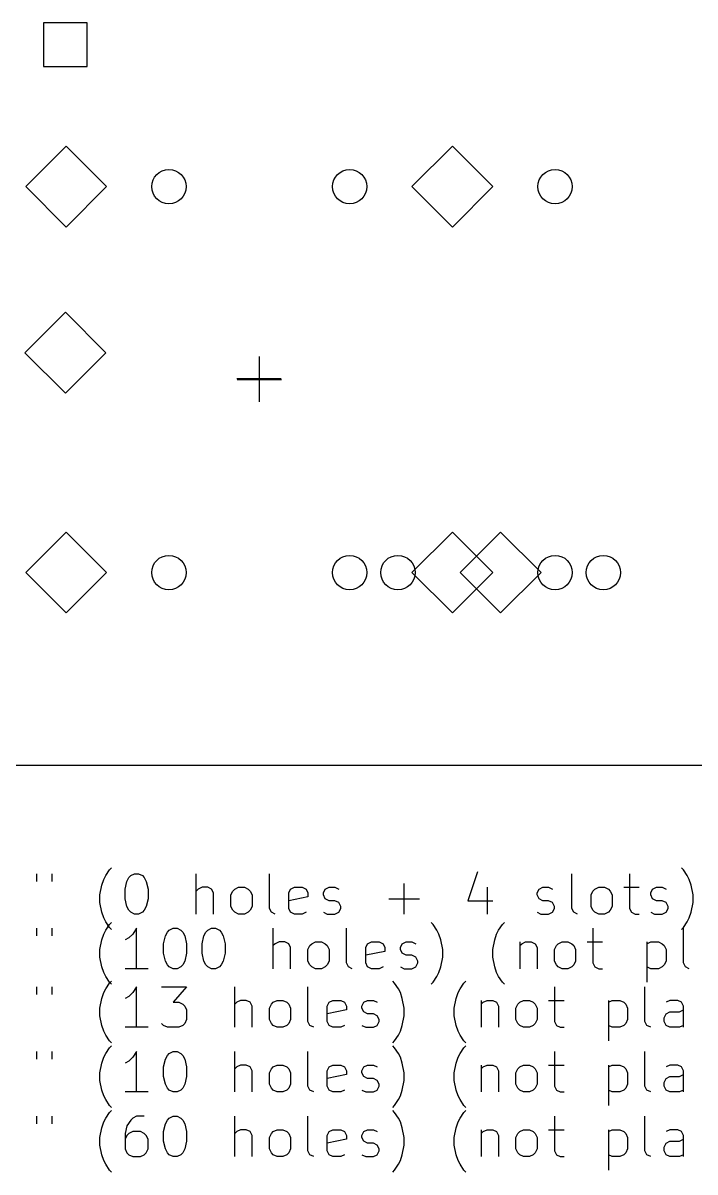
# Model space of a CAD drawing. Extents: x 22 to 272, y -144 to -24.
# Drawn here: x 55.2 to 88.4, y -144.3 to -87.4 of the extents above; entities that cross this region are included whole.
import ezdxf

# ---------------------------------------------------------------- set-up
doc = ezdxf.new("R2010")
doc.units = 0
doc.layers.add('BLACK', color=7, linetype='CONTINUOUS')

msp = doc.modelspace()

# ---------------------------------------------------------------- linework, layer by layer
at = {"layer": 'BLACK', "linetype": 'CONTINUOUS'}
for p, q in [((58.3408, -87.4017), (56.1842, -87.4017)), ((56.1842, -87.4017), (56.1842, -89.5583)), ((58.3408, -89.5583), (58.3408, -87.4017)), ((56.1842, -89.5583), (58.3408, -89.5583)), ((57.3, -93.5), (55.3, -95.5)), ((59.3, -95.5), (57.3, -93.5)), ((76.4, -93.5), (74.4, -95.5)), ((78.4, -95.5), (76.4, -93.5)), ((55.3, -95.5), (57.3, -97.5)), ((57.3, -97.5), (59.3, -95.5)), ((74.4, -95.5), (76.4, -97.5)), ((76.4, -97.5), (78.4, -95.5)), ((57.2625, -101.72), (55.2625, -103.72)), ((59.2625, -103.72), (57.2625, -101.72)), ((55.2625, -103.72), (57.2625, -105.72)), ((57.2625, -105.72), (59.2625, -103.72)), ((66.8375, -103.9), (66.8375, -106.1)), ((66.8375, -103.9), (66.8375, -106.1)), ((66.85, -103.95), (66.85, -106.15)), ((65.7375, -105), (67.9375, -105)), ((65.7375, -105), (67.9375, -105)), ((65.75, -105.05), (67.95, -105.05)), ((57.3, -112.6), (55.3, -114.6)), ((59.3, -114.6), (57.3, -112.6)), ((76.4, -112.6), (74.4, -114.6)), ((78.4, -114.6), (76.4, -112.6)), ((78.7875, -112.6), (76.7875, -114.6)), ((80.7875, -114.6), (78.7875, -112.6)), ((55.3, -114.6), (57.3, -116.6)), ((57.3, -116.6), (59.3, -114.6)), ((74.4, -114.6), (76.4, -116.6)), ((76.4, -116.6), (78.4, -114.6)), ((76.7875, -114.6), (78.7875, -116.6)), ((78.7875, -116.6), (80.7875, -114.6)), ((272.175, -124.15), (23.875, -124.15)), ((55.8298, -129.505), (55.8298, -129.886)), ((56.5917, -129.505), (56.5917, -129.886)), ((59.1631, -129.79), (59.2583, -129.6)), ((59.2583, -129.6), (59.4488, -129.314)), ((59.4488, -129.314), (59.544, -129.219)), ((60.4012, -129.695), (60.4964, -129.6)), ((60.4964, -129.6), (60.6869, -129.505)), ((60.6869, -129.505), (60.8774, -129.505)), ((60.8774, -129.505), (61.0679, -129.6)), ((61.0679, -129.6), (61.1631, -129.695)), ((63.7345, -131.505), (63.7345, -129.505)), ((67.3536, -131.219), (67.3536, -129.505)), ((77.6393, -129.41), (77.1631, -130.838)), ((82.306, -131.219), (82.306, -129.505)), ((85.1631, -129.505), (85.1631, -131.219)), ((87.8298, -129.314), (87.7345, -129.219)), ((88.0202, -129.6), (87.8298, -129.314)), ((88.1155, -129.79), (88.0202, -129.6)), ((58.9726, -130.552), (59.0679, -130.076)), ((59.0679, -130.076), (59.1631, -129.79)), ((60.2107, -130.267), (60.306, -129.886)), ((60.306, -129.886), (60.4012, -129.695)), ((61.1631, -129.695), (61.2583, -129.886)), ((61.2583, -129.886), (61.3536, -130.267)), ((64.0202, -130.171), (63.8298, -130.267)), ((64.306, -130.171), (64.0202, -130.171)), ((64.4964, -130.267), (64.306, -130.171)), ((65.6393, -130.267), (65.8298, -130.171)), ((65.8298, -130.171), (66.1155, -130.171)), ((66.1155, -130.171), (66.306, -130.267)), ((68.4012, -130.267), (68.5917, -130.171)), ((68.5917, -130.171), (68.9726, -130.171)), ((68.9726, -130.171), (69.1631, -130.267)), ((70.1155, -130.267), (70.306, -130.171)), ((70.306, -130.171), (70.5917, -130.171)), ((70.5917, -130.171), (70.7821, -130.267)), ((74.0202, -131.505), (74.0202, -129.981)), ((78.1155, -130.171), (78.1155, -131.505)), ((80.6869, -130.267), (80.8774, -130.171)), ((80.8774, -130.171), (81.1631, -130.171)), ((81.1631, -130.171), (81.3536, -130.267)), ((83.4488, -130.267), (83.6393, -130.171)), ((83.6393, -130.171), (83.925, -130.171)), ((83.925, -130.171), (84.1155, -130.267)), ((84.8774, -130.171), (85.6393, -130.171)), ((86.306, -130.267), (86.4964, -130.171)), ((86.4964, -130.171), (86.7821, -130.171)), ((86.7821, -130.171), (86.9726, -130.267)), ((88.2107, -130.076), (88.1155, -129.79)), ((88.306, -130.552), (88.2107, -130.076)), ((58.9726, -130.933), (58.9726, -130.552)), ((60.2107, -130.743), (60.2107, -130.267)), ((60.306, -131.124), (60.2107, -130.743)), ((61.3536, -130.743), (61.2583, -131.124)), ((61.3536, -130.267), (61.3536, -130.743)), ((63.8298, -130.267), (63.7345, -130.362)), ((64.5917, -130.457), (64.4964, -130.267)), ((64.5917, -131.505), (64.5917, -130.457)), ((65.4488, -130.552), (65.544, -130.362)), ((65.4488, -131.124), (65.4488, -130.552)), ((65.544, -130.362), (65.6393, -130.267)), ((66.306, -130.267), (66.4012, -130.362)), ((66.4012, -130.362), (66.4964, -130.552)), ((66.4964, -130.552), (66.4964, -131.124)), ((68.306, -130.457), (68.4012, -130.267)), ((68.306, -131.219), (68.306, -130.457)), ((69.2583, -130.648), (68.306, -130.838)), ((69.1631, -130.267), (69.2583, -130.457)), ((69.2583, -130.457), (69.2583, -130.648)), ((70.0202, -130.457), (70.1155, -130.267)), ((70.0202, -130.552), (70.0202, -130.457)), ((70.1155, -130.743), (70.0202, -130.552)), ((70.306, -130.838), (70.1155, -130.743)), ((73.2583, -130.743), (74.7821, -130.743)), ((80.5917, -130.457), (80.6869, -130.267)), ((80.5917, -130.552), (80.5917, -130.457)), ((80.6869, -130.743), (80.5917, -130.552)), ((80.8774, -130.838), (80.6869, -130.743)), ((83.2583, -130.552), (83.3536, -130.362)), ((83.2583, -131.124), (83.2583, -130.552)), ((83.3536, -130.362), (83.4488, -130.267)), ((84.1155, -130.267), (84.2107, -130.362)), ((84.2107, -130.362), (84.306, -130.552)), ((84.306, -130.552), (84.306, -131.124)), ((86.2107, -130.457), (86.306, -130.267)), ((86.2107, -130.552), (86.2107, -130.457)), ((86.306, -130.743), (86.2107, -130.552)), ((86.4964, -130.838), (86.306, -130.743)), ((88.306, -130.933), (88.306, -130.552)), ((59.0679, -131.41), (58.9726, -130.933)), ((60.4012, -131.314), (60.306, -131.124)), ((60.4964, -131.41), (60.4012, -131.314)), ((61.1631, -131.314), (61.0679, -131.41)), ((61.2583, -131.124), (61.1631, -131.314)), ((65.544, -131.314), (65.4488, -131.124)), ((65.6393, -131.41), (65.544, -131.314)), ((66.4012, -131.314), (66.306, -131.41)), ((66.4964, -131.124), (66.4012, -131.314)), ((67.4488, -131.41), (67.3536, -131.219)), ((68.4012, -131.41), (68.306, -131.219)), ((70.5917, -130.838), (70.306, -130.838)), ((70.7821, -130.933), (70.5917, -130.838)), ((70.8774, -131.124), (70.7821, -130.933)), ((70.7821, -131.41), (70.8774, -131.219)), ((70.8774, -131.219), (70.8774, -131.124)), ((77.1631, -130.838), (78.4012, -130.838)), ((81.1631, -130.838), (80.8774, -130.838)), ((81.3536, -130.933), (81.1631, -130.838)), ((81.4488, -131.124), (81.3536, -130.933)), ((81.3536, -131.41), (81.4488, -131.219)), ((81.4488, -131.219), (81.4488, -131.124)), ((82.4012, -131.41), (82.306, -131.219)), ((83.3536, -131.314), (83.2583, -131.124)), ((83.4488, -131.41), (83.3536, -131.314)), ((84.2107, -131.314), (84.1155, -131.41)), ((84.306, -131.124), (84.2107, -131.314)), ((85.1631, -131.219), (85.2583, -131.41)), ((86.7821, -130.838), (86.4964, -130.838)), ((86.9726, -130.933), (86.7821, -130.838)), ((87.0679, -131.124), (86.9726, -130.933)), ((86.9726, -131.41), (87.0679, -131.219)), ((87.0679, -131.219), (87.0679, -131.124)), ((88.2107, -131.41), (88.306, -130.933)), ((59.1631, -131.695), (59.0679, -131.41)), ((59.2583, -131.886), (59.1631, -131.695)), ((59.4488, -132.171), (59.2583, -131.886)), ((59.4488, -132.014), (59.544, -131.919)), ((60.6869, -131.505), (60.4964, -131.41)), ((60.8774, -131.505), (60.6869, -131.505)), ((61.0679, -131.41), (60.8774, -131.505)), ((65.8298, -131.505), (65.6393, -131.41)), ((66.1155, -131.505), (65.8298, -131.505)), ((66.306, -131.41), (66.1155, -131.505)), ((67.6393, -131.505), (67.4488, -131.41)), ((68.5917, -131.505), (68.4012, -131.41)), ((68.9726, -131.505), (68.5917, -131.505)), ((69.1631, -131.41), (68.9726, -131.505)), ((70.0202, -131.41), (70.2107, -131.505)), ((70.2107, -131.505), (70.5917, -131.505)), ((70.5917, -131.505), (70.7821, -131.41)), ((75.4488, -132.014), (75.3536, -131.919)), ((78.8774, -132.014), (78.9726, -131.919)), ((80.5917, -131.41), (80.7821, -131.505)), ((80.7821, -131.505), (81.1631, -131.505)), ((81.1631, -131.505), (81.3536, -131.41)), ((82.5917, -131.505), (82.4012, -131.41)), ((83.6393, -131.505), (83.4488, -131.41)), ((83.925, -131.505), (83.6393, -131.505)), ((84.1155, -131.41), (83.925, -131.505)), ((85.2583, -131.41), (85.4488, -131.505)), ((85.4488, -131.505), (85.6393, -131.505)), ((86.2107, -131.41), (86.4012, -131.505)), ((86.4012, -131.505), (86.7821, -131.505)), ((86.7821, -131.505), (86.9726, -131.41)), ((87.8298, -132.171), (88.0202, -131.886)), ((88.0202, -131.886), (88.1155, -131.695)), ((88.1155, -131.695), (88.2107, -131.41)), ((55.8298, -132.205), (55.8298, -132.586)), ((56.5917, -132.205), (56.5917, -132.586)), ((59.0679, -132.776), (59.1631, -132.49)), ((59.1631, -132.49), (59.2583, -132.3)), ((59.2583, -132.3), (59.4488, -132.014)), ((59.544, -132.267), (59.4488, -132.171)), ((60.5917, -132.49), (60.4012, -132.681)), ((60.7821, -132.205), (60.5917, -132.49)), ((60.7821, -134.205), (60.7821, -132.205)), ((62.2107, -132.586), (62.306, -132.395)), ((62.306, -132.395), (62.4012, -132.3)), ((62.4012, -132.3), (62.5917, -132.205)), ((62.5917, -132.205), (62.7821, -132.205)), ((62.7821, -132.205), (62.9726, -132.3)), ((62.9726, -132.3), (63.0679, -132.395)), ((63.0679, -132.395), (63.1631, -132.586)), ((64.1155, -132.586), (64.2107, -132.395)), ((64.2107, -132.395), (64.306, -132.3)), ((64.306, -132.3), (64.4964, -132.205)), ((64.4964, -132.205), (64.6869, -132.205)), ((64.6869, -132.205), (64.8774, -132.3)), ((64.8774, -132.3), (64.9726, -132.395)), ((64.9726, -132.395), (65.0679, -132.586)), ((67.544, -134.205), (67.544, -132.205)), ((71.1631, -133.919), (71.1631, -132.205)), ((75.6393, -132.3), (75.4488, -132.014)), ((75.7345, -132.49), (75.6393, -132.3)), ((75.8298, -132.776), (75.7345, -132.49)), ((78.4964, -132.776), (78.5917, -132.49)), ((78.5917, -132.49), (78.6869, -132.3)), ((78.6869, -132.3), (78.8774, -132.014)), ((83.3536, -132.205), (83.3536, -133.919)), ((87.7345, -132.267), (87.8298, -132.171)), ((87.8298, -133.919), (87.8298, -132.205)), ((58.9726, -133.252), (59.0679, -132.776)), ((60.4012, -132.681), (60.2107, -132.776)), ((62.1155, -132.967), (62.2107, -132.586)), ((62.1155, -133.443), (62.1155, -132.967)), ((63.1631, -132.586), (63.2583, -132.967)), ((63.2583, -132.967), (63.2583, -133.443)), ((64.0202, -132.967), (64.1155, -132.586)), ((64.0202, -133.443), (64.0202, -132.967)), ((65.0679, -132.586), (65.1631, -132.967)), ((65.1631, -132.967), (65.1631, -133.443)), ((67.6393, -132.967), (67.544, -133.062)), ((67.8298, -132.871), (67.6393, -132.967)), ((68.1155, -132.871), (67.8298, -132.871)), ((68.306, -132.967), (68.1155, -132.871)), ((68.4012, -133.157), (68.306, -132.967)), ((69.2583, -133.252), (69.3536, -133.062)), ((69.3536, -133.062), (69.4488, -132.967)), ((69.4488, -132.967), (69.6393, -132.871)), ((69.6393, -132.871), (69.925, -132.871)), ((69.925, -132.871), (70.1155, -132.967)), ((70.1155, -132.967), (70.2107, -133.062)), ((70.2107, -133.062), (70.306, -133.252)), ((72.1155, -133.157), (72.2107, -132.967)), ((72.2107, -132.967), (72.4012, -132.871)), ((72.4012, -132.871), (72.7821, -132.871)), ((72.7821, -132.871), (72.9726, -132.967)), ((72.9726, -132.967), (73.0679, -133.157)), ((73.8298, -133.157), (73.925, -132.967)), ((73.925, -132.967), (74.1155, -132.871)), ((74.1155, -132.871), (74.4012, -132.871)), ((74.4012, -132.871), (74.5917, -132.967)), ((75.925, -133.252), (75.8298, -132.776)), ((78.4012, -133.252), (78.4964, -132.776)), ((79.7345, -132.871), (79.7345, -134.205)), ((79.7345, -133.062), (79.8298, -132.967)), ((79.8298, -132.967), (80.0202, -132.871)), ((80.0202, -132.871), (80.306, -132.871)), ((80.306, -132.871), (80.4964, -132.967)), ((80.4964, -132.967), (80.5917, -133.157)), ((81.4488, -133.252), (81.544, -133.062)), ((81.544, -133.062), (81.6393, -132.967)), ((81.6393, -132.967), (81.8298, -132.871)), ((81.8298, -132.871), (82.1155, -132.871)), ((82.1155, -132.871), (82.306, -132.967)), ((82.306, -132.967), (82.4012, -133.062)), ((82.4012, -133.062), (82.4964, -133.252)), ((83.0679, -132.871), (83.8298, -132.871)), ((86.0202, -132.871), (86.0202, -134.871)), ((86.0202, -132.967), (86.2107, -132.871)), ((86.2107, -132.871), (86.5917, -132.871)), ((86.5917, -132.871), (86.7821, -132.967)), ((86.7821, -132.967), (86.8774, -133.062)), ((86.8774, -133.062), (86.9726, -133.252)), ((58.9726, -133.633), (58.9726, -133.252)), ((59.0679, -134.11), (58.9726, -133.633)), ((62.2107, -133.824), (62.1155, -133.443)), ((63.2583, -133.443), (63.1631, -133.824)), ((64.1155, -133.824), (64.0202, -133.443)), ((65.1631, -133.443), (65.0679, -133.824)), ((68.4012, -134.205), (68.4012, -133.157)), ((69.2583, -133.824), (69.2583, -133.252)), ((70.306, -133.252), (70.306, -133.824)), ((72.1155, -133.919), (72.1155, -133.157)), ((73.0679, -133.348), (72.1155, -133.538)), ((73.0679, -133.157), (73.0679, -133.348)), ((73.8298, -133.252), (73.8298, -133.157)), ((73.925, -133.443), (73.8298, -133.252)), ((74.1155, -133.538), (73.925, -133.443)), ((74.4012, -133.538), (74.1155, -133.538)), ((74.5917, -133.633), (74.4012, -133.538)), ((74.6869, -133.824), (74.5917, -133.633)), ((75.8298, -134.11), (75.925, -133.633)), ((75.925, -133.633), (75.925, -133.252)), ((78.4012, -133.633), (78.4012, -133.252)), ((78.4964, -134.11), (78.4012, -133.633)), ((80.5917, -133.157), (80.5917, -134.205)), ((81.4488, -133.824), (81.4488, -133.252)), ((82.4964, -133.252), (82.4964, -133.824)), ((86.9726, -133.252), (86.9726, -133.824)), ((59.1631, -134.395), (59.0679, -134.11)), ((62.306, -134.014), (62.2107, -133.824)), ((62.4012, -134.11), (62.306, -134.014)), ((62.5917, -134.205), (62.4012, -134.11)), ((62.9726, -134.11), (62.7821, -134.205)), ((63.0679, -134.014), (62.9726, -134.11)), ((63.1631, -133.824), (63.0679, -134.014)), ((64.2107, -134.014), (64.1155, -133.824)), ((64.306, -134.11), (64.2107, -134.014)), ((64.4964, -134.205), (64.306, -134.11)), ((64.8774, -134.11), (64.6869, -134.205)), ((64.9726, -134.014), (64.8774, -134.11)), ((65.0679, -133.824), (64.9726, -134.014)), ((69.3536, -134.014), (69.2583, -133.824)), ((69.4488, -134.11), (69.3536, -134.014)), ((69.6393, -134.205), (69.4488, -134.11)), ((70.1155, -134.11), (69.925, -134.205)), ((70.2107, -134.014), (70.1155, -134.11)), ((70.306, -133.824), (70.2107, -134.014)), ((71.2583, -134.11), (71.1631, -133.919)), ((71.4488, -134.205), (71.2583, -134.11)), ((72.2107, -134.11), (72.1155, -133.919)), ((72.4012, -134.205), (72.2107, -134.11)), ((72.9726, -134.11), (72.7821, -134.205)), ((73.8298, -134.11), (74.0202, -134.205)), ((74.4012, -134.205), (74.5917, -134.11)), ((74.5917, -134.11), (74.6869, -133.919)), ((74.6869, -133.919), (74.6869, -133.824)), ((75.7345, -134.395), (75.8298, -134.11)), ((78.5917, -134.395), (78.4964, -134.11)), ((81.544, -134.014), (81.4488, -133.824)), ((81.6393, -134.11), (81.544, -134.014)), ((81.8298, -134.205), (81.6393, -134.11)), ((82.306, -134.11), (82.1155, -134.205)), ((82.4012, -134.014), (82.306, -134.11)), ((82.4964, -133.824), (82.4012, -134.014)), ((83.3536, -133.919), (83.4488, -134.11)), ((83.4488, -134.11), (83.6393, -134.205)), ((86.2107, -134.205), (86.0202, -134.11)), ((86.7821, -134.11), (86.5917, -134.205)), ((86.8774, -134.014), (86.7821, -134.11)), ((86.9726, -133.824), (86.8774, -134.014)), ((87.925, -134.11), (87.8298, -133.919)), ((88.1155, -134.205), (87.925, -134.11)), ((59.2583, -134.586), (59.1631, -134.395)), ((59.4488, -134.871), (59.2583, -134.586)), ((61.3536, -134.205), (60.2107, -134.205)), ((62.7821, -134.205), (62.5917, -134.205)), ((64.6869, -134.205), (64.4964, -134.205)), ((69.925, -134.205), (69.6393, -134.205)), ((72.7821, -134.205), (72.4012, -134.205)), ((74.0202, -134.205), (74.4012, -134.205)), ((75.4488, -134.871), (75.6393, -134.586)), ((75.6393, -134.586), (75.7345, -134.395)), ((78.6869, -134.586), (78.5917, -134.395)), ((78.8774, -134.871), (78.6869, -134.586)), ((82.1155, -134.205), (81.8298, -134.205)), ((83.6393, -134.205), (83.8298, -134.205)), ((86.5917, -134.205), (86.2107, -134.205)), ((55.8298, -135.105), (55.8298, -135.486)), ((56.5917, -135.105), (56.5917, -135.486)), ((59.1631, -135.39), (59.2583, -135.2)), ((59.2583, -135.2), (59.4488, -134.914)), ((59.4488, -134.914), (59.544, -134.819)), ((59.544, -134.967), (59.4488, -134.871)), ((60.7821, -135.105), (60.5917, -135.39)), ((60.7821, -137.105), (60.7821, -135.105)), ((62.0202, -135.105), (63.2583, -135.105)), ((63.2583, -135.105), (62.5917, -135.867)), ((65.6393, -137.105), (65.6393, -135.105)), ((69.2583, -136.819), (69.2583, -135.105)), ((73.544, -134.914), (73.4488, -134.819)), ((73.7345, -135.2), (73.544, -134.914)), ((73.8298, -135.39), (73.7345, -135.2)), ((75.3536, -134.967), (75.4488, -134.871)), ((76.6869, -135.39), (76.7821, -135.2)), ((76.7821, -135.2), (76.9726, -134.914)), ((76.9726, -134.914), (77.0679, -134.819)), ((78.9726, -134.967), (78.8774, -134.871)), ((81.4488, -135.105), (81.4488, -136.819)), ((85.925, -136.819), (85.925, -135.105)), ((58.9726, -136.152), (59.0679, -135.676)), ((59.0679, -135.676), (59.1631, -135.39)), ((60.4012, -135.581), (60.2107, -135.676)), ((60.5917, -135.39), (60.4012, -135.581)), ((62.5917, -135.867), (62.8774, -135.867)), ((62.8774, -135.867), (63.0679, -135.962)), ((65.7345, -135.867), (65.6393, -135.962)), ((65.925, -135.771), (65.7345, -135.867)), ((66.2107, -135.771), (65.925, -135.771)), ((66.4012, -135.867), (66.2107, -135.771)), ((66.4964, -136.057), (66.4012, -135.867)), ((67.4488, -135.962), (67.544, -135.867)), ((67.544, -135.867), (67.7345, -135.771)), ((67.7345, -135.771), (68.0202, -135.771)), ((68.0202, -135.771), (68.2107, -135.867)), ((68.2107, -135.867), (68.306, -135.962)), ((70.2107, -136.057), (70.306, -135.867)), ((70.306, -135.867), (70.4964, -135.771)), ((70.4964, -135.771), (70.8774, -135.771)), ((70.8774, -135.771), (71.0679, -135.867)), ((71.0679, -135.867), (71.1631, -136.057)), ((71.925, -136.057), (72.0202, -135.867)), ((72.0202, -135.867), (72.2107, -135.771)), ((72.2107, -135.771), (72.4964, -135.771)), ((72.4964, -135.771), (72.6869, -135.867)), ((73.925, -135.676), (73.8298, -135.39)), ((74.0202, -136.152), (73.925, -135.676)), ((76.4964, -136.152), (76.5917, -135.676)), ((76.5917, -135.676), (76.6869, -135.39)), ((77.8298, -135.771), (77.8298, -137.105)), ((77.8298, -135.962), (77.925, -135.867)), ((77.925, -135.867), (78.1155, -135.771)), ((78.1155, -135.771), (78.4012, -135.771)), ((78.4012, -135.771), (78.5917, -135.867)), ((78.5917, -135.867), (78.6869, -136.057)), ((79.6393, -135.962), (79.7345, -135.867)), ((79.7345, -135.867), (79.925, -135.771)), ((79.925, -135.771), (80.2107, -135.771)), ((80.2107, -135.771), (80.4012, -135.867)), ((80.4012, -135.867), (80.4964, -135.962)), ((81.1631, -135.771), (81.925, -135.771)), ((84.1155, -135.771), (84.1155, -137.771)), ((84.1155, -135.867), (84.306, -135.771)), ((84.306, -135.771), (84.6869, -135.771)), ((84.6869, -135.771), (84.8774, -135.867)), ((84.8774, -135.867), (84.9726, -135.962)), ((87.1631, -135.771), (86.9726, -135.867)), ((87.544, -135.771), (87.1631, -135.771)), ((87.7345, -135.867), (87.544, -135.771)), ((87.8298, -136.057), (87.7345, -135.867)), ((58.9726, -136.533), (58.9726, -136.152)), ((63.0679, -135.962), (63.1631, -136.057)), ((63.1631, -136.057), (63.2583, -136.248)), ((63.2583, -136.248), (63.2583, -136.724)), ((66.4964, -137.105), (66.4964, -136.057)), ((67.3536, -136.152), (67.4488, -135.962)), ((67.3536, -136.724), (67.3536, -136.152)), ((68.306, -135.962), (68.4012, -136.152)), ((68.4012, -136.152), (68.4012, -136.724)), ((70.2107, -136.819), (70.2107, -136.057)), ((71.1631, -136.248), (70.2107, -136.438)), ((71.1631, -136.057), (71.1631, -136.248)), ((71.925, -136.152), (71.925, -136.057)), ((72.0202, -136.343), (71.925, -136.152)), ((72.2107, -136.438), (72.0202, -136.343)), ((72.4964, -136.438), (72.2107, -136.438)), ((72.6869, -136.533), (72.4964, -136.438)), ((74.0202, -136.533), (74.0202, -136.152)), ((76.4964, -136.533), (76.4964, -136.152)), ((78.6869, -136.057), (78.6869, -137.105)), ((79.544, -136.152), (79.6393, -135.962)), ((79.544, -136.724), (79.544, -136.152)), ((80.4964, -135.962), (80.5917, -136.152)), ((80.5917, -136.152), (80.5917, -136.724)), ((84.9726, -135.962), (85.0679, -136.152)), ((85.0679, -136.152), (85.0679, -136.724)), ((86.8774, -136.629), (86.9726, -136.438)), ((86.9726, -136.438), (87.1631, -136.343)), ((87.1631, -136.343), (87.6393, -136.343)), ((87.6393, -136.343), (87.8298, -136.248)), ((87.8298, -137.105), (87.8298, -136.057)), ((59.0679, -137.01), (58.9726, -136.533)), ((59.1631, -137.295), (59.0679, -137.01)), ((62.1155, -137.01), (62.0202, -136.914)), ((62.306, -137.105), (62.1155, -137.01)), ((63.0679, -137.01), (62.8774, -137.105)), ((63.1631, -136.914), (63.0679, -137.01)), ((63.2583, -136.724), (63.1631, -136.914)), ((67.4488, -136.914), (67.3536, -136.724)), ((67.544, -137.01), (67.4488, -136.914)), ((67.7345, -137.105), (67.544, -137.01)), ((68.2107, -137.01), (68.0202, -137.105)), ((68.306, -136.914), (68.2107, -137.01)), ((68.4012, -136.724), (68.306, -136.914)), ((69.3536, -137.01), (69.2583, -136.819)), ((69.544, -137.105), (69.3536, -137.01)), ((70.306, -137.01), (70.2107, -136.819)), ((70.4964, -137.105), (70.306, -137.01)), ((71.0679, -137.01), (70.8774, -137.105)), ((71.925, -137.01), (72.1155, -137.105)), ((72.4964, -137.105), (72.6869, -137.01)), ((72.7821, -136.724), (72.6869, -136.533)), ((72.6869, -137.01), (72.7821, -136.819)), ((72.7821, -136.819), (72.7821, -136.724)), ((73.8298, -137.295), (73.925, -137.01)), ((73.925, -137.01), (74.0202, -136.533)), ((76.5917, -137.01), (76.4964, -136.533)), ((76.6869, -137.295), (76.5917, -137.01)), ((79.6393, -136.914), (79.544, -136.724)), ((79.7345, -137.01), (79.6393, -136.914)), ((79.925, -137.105), (79.7345, -137.01)), ((80.4012, -137.01), (80.2107, -137.105)), ((80.4964, -136.914), (80.4012, -137.01)), ((80.5917, -136.724), (80.4964, -136.914)), ((81.4488, -136.819), (81.544, -137.01)), ((81.544, -137.01), (81.7345, -137.105)), ((84.306, -137.105), (84.1155, -137.01)), ((84.8774, -137.01), (84.6869, -137.105)), ((84.9726, -136.914), (84.8774, -137.01)), ((85.0679, -136.724), (84.9726, -136.914)), ((86.0202, -137.01), (85.925, -136.819)), ((86.2107, -137.105), (86.0202, -137.01)), ((86.8774, -136.819), (86.8774, -136.629)), ((86.9726, -137.01), (86.8774, -136.819)), ((87.1631, -137.105), (86.9726, -137.01)), ((87.8298, -137.01), (87.6393, -137.105)), ((59.2583, -137.486), (59.1631, -137.295)), ((59.4488, -137.771), (59.2583, -137.486)), ((61.3536, -137.105), (60.2107, -137.105)), ((62.8774, -137.105), (62.306, -137.105)), ((68.0202, -137.105), (67.7345, -137.105)), ((70.8774, -137.105), (70.4964, -137.105)), ((72.1155, -137.105), (72.4964, -137.105)), ((73.544, -137.771), (73.7345, -137.486)), ((73.7345, -137.486), (73.8298, -137.295)), ((76.7821, -137.486), (76.6869, -137.295)), ((76.9726, -137.771), (76.7821, -137.486)), ((80.2107, -137.105), (79.925, -137.105)), ((81.7345, -137.105), (81.925, -137.105)), ((84.6869, -137.105), (84.306, -137.105)), ((87.6393, -137.105), (87.1631, -137.105)), ((59.2583, -138.4), (59.4488, -138.114)), ((59.544, -137.867), (59.4488, -137.771)), ((59.4488, -138.114), (59.544, -138.019)), ((73.4488, -137.867), (73.544, -137.771)), ((73.544, -138.114), (73.4488, -138.019)), ((73.7345, -138.4), (73.544, -138.114)), ((76.7821, -138.4), (76.9726, -138.114)), ((77.0679, -137.867), (76.9726, -137.771)), ((76.9726, -138.114), (77.0679, -138.019)), ((55.8298, -138.305), (55.8298, -138.686)), ((56.5917, -138.305), (56.5917, -138.686)), ((59.0679, -138.876), (59.1631, -138.59)), ((59.1631, -138.59), (59.2583, -138.4)), ((60.5917, -138.59), (60.4012, -138.781)), ((60.7821, -138.305), (60.5917, -138.59)), ((60.7821, -140.305), (60.7821, -138.305)), ((62.1155, -139.067), (62.2107, -138.686)), ((62.2107, -138.686), (62.306, -138.495)), ((62.306, -138.495), (62.4012, -138.4)), ((62.4012, -138.4), (62.5917, -138.305)), ((62.5917, -138.305), (62.7821, -138.305)), ((62.7821, -138.305), (62.9726, -138.4)), ((62.9726, -138.4), (63.0679, -138.495)), ((63.0679, -138.495), (63.1631, -138.686)), ((63.1631, -138.686), (63.2583, -139.067)), ((65.6393, -140.305), (65.6393, -138.305)), ((69.2583, -140.019), (69.2583, -138.305)), ((73.8298, -138.59), (73.7345, -138.4)), ((73.925, -138.876), (73.8298, -138.59)), ((76.5917, -138.876), (76.6869, -138.59)), ((76.6869, -138.59), (76.7821, -138.4)), ((81.4488, -138.305), (81.4488, -140.019)), ((85.925, -140.019), (85.925, -138.305)), ((58.9726, -139.352), (59.0679, -138.876)), ((60.4012, -138.781), (60.2107, -138.876)), ((62.1155, -139.543), (62.1155, -139.067)), ((63.2583, -139.067), (63.2583, -139.543)), ((65.7345, -139.067), (65.6393, -139.162)), ((65.925, -138.971), (65.7345, -139.067)), ((66.2107, -138.971), (65.925, -138.971)), ((66.4012, -139.067), (66.2107, -138.971)), ((66.4964, -139.257), (66.4012, -139.067)), ((66.4964, -140.305), (66.4964, -139.257)), ((67.3536, -139.352), (67.4488, -139.162)), ((67.4488, -139.162), (67.544, -139.067)), ((67.544, -139.067), (67.7345, -138.971)), ((67.7345, -138.971), (68.0202, -138.971)), ((68.0202, -138.971), (68.2107, -139.067)), ((68.2107, -139.067), (68.306, -139.162)), ((68.306, -139.162), (68.4012, -139.352)), ((70.2107, -139.257), (70.306, -139.067)), ((70.2107, -140.019), (70.2107, -139.257)), ((70.306, -139.067), (70.4964, -138.971)), ((70.4964, -138.971), (70.8774, -138.971)), ((70.8774, -138.971), (71.0679, -139.067)), ((71.0679, -139.067), (71.1631, -139.257)), ((71.1631, -139.257), (71.1631, -139.448)), ((71.925, -139.257), (72.0202, -139.067)), ((71.925, -139.352), (71.925, -139.257)), ((72.0202, -139.067), (72.2107, -138.971)), ((72.2107, -138.971), (72.4964, -138.971)), ((72.4964, -138.971), (72.6869, -139.067)), ((74.0202, -139.352), (73.925, -138.876)), ((76.4964, -139.352), (76.5917, -138.876)), ((77.8298, -138.971), (77.8298, -140.305)), ((77.8298, -139.162), (77.925, -139.067)), ((77.925, -139.067), (78.1155, -138.971)), ((78.1155, -138.971), (78.4012, -138.971)), ((78.4012, -138.971), (78.5917, -139.067)), ((78.5917, -139.067), (78.6869, -139.257)), ((78.6869, -139.257), (78.6869, -140.305)), ((79.544, -139.352), (79.6393, -139.162)), ((79.6393, -139.162), (79.7345, -139.067)), ((79.7345, -139.067), (79.925, -138.971)), ((79.925, -138.971), (80.2107, -138.971)), ((80.2107, -138.971), (80.4012, -139.067)), ((80.4012, -139.067), (80.4964, -139.162)), ((80.4964, -139.162), (80.5917, -139.352)), ((81.1631, -138.971), (81.925, -138.971)), ((84.1155, -138.971), (84.1155, -140.971)), ((84.1155, -139.067), (84.306, -138.971)), ((84.306, -138.971), (84.6869, -138.971)), ((84.6869, -138.971), (84.8774, -139.067)), ((84.8774, -139.067), (84.9726, -139.162)), ((84.9726, -139.162), (85.0679, -139.352)), ((87.1631, -138.971), (86.9726, -139.067)), ((87.544, -138.971), (87.1631, -138.971)), ((87.7345, -139.067), (87.544, -138.971)), ((87.8298, -139.257), (87.7345, -139.067)), ((87.8298, -140.305), (87.8298, -139.257)), ((58.9726, -139.733), (58.9726, -139.352)), ((59.0679, -140.21), (58.9726, -139.733)), ((62.2107, -139.924), (62.1155, -139.543)), ((63.2583, -139.543), (63.1631, -139.924)), ((67.3536, -139.924), (67.3536, -139.352)), ((68.4012, -139.352), (68.4012, -139.924)), ((71.1631, -139.448), (70.2107, -139.638)), ((72.0202, -139.543), (71.925, -139.352)), ((72.2107, -139.638), (72.0202, -139.543)), ((72.4964, -139.638), (72.2107, -139.638)), ((72.6869, -139.733), (72.4964, -139.638)), ((72.7821, -139.924), (72.6869, -139.733)), ((73.925, -140.21), (74.0202, -139.733)), ((74.0202, -139.733), (74.0202, -139.352)), ((76.4964, -139.733), (76.4964, -139.352)), ((76.5917, -140.21), (76.4964, -139.733)), ((79.544, -139.924), (79.544, -139.352)), ((80.5917, -139.352), (80.5917, -139.924)), ((85.0679, -139.352), (85.0679, -139.924)), ((86.8774, -139.829), (86.9726, -139.638)), ((86.8774, -140.019), (86.8774, -139.829)), ((86.9726, -139.638), (87.1631, -139.543)), ((87.1631, -139.543), (87.6393, -139.543)), ((87.6393, -139.543), (87.8298, -139.448)), ((59.1631, -140.495), (59.0679, -140.21)), ((61.3536, -140.305), (60.2107, -140.305)), ((62.306, -140.114), (62.2107, -139.924)), ((62.4012, -140.21), (62.306, -140.114)), ((62.5917, -140.305), (62.4012, -140.21)), ((62.7821, -140.305), (62.5917, -140.305)), ((62.9726, -140.21), (62.7821, -140.305)), ((63.0679, -140.114), (62.9726, -140.21)), ((63.1631, -139.924), (63.0679, -140.114)), ((67.4488, -140.114), (67.3536, -139.924)), ((67.544, -140.21), (67.4488, -140.114)), ((67.7345, -140.305), (67.544, -140.21)), ((68.0202, -140.305), (67.7345, -140.305)), ((68.2107, -140.21), (68.0202, -140.305)), ((68.306, -140.114), (68.2107, -140.21)), ((68.4012, -139.924), (68.306, -140.114)), ((69.3536, -140.21), (69.2583, -140.019)), ((69.544, -140.305), (69.3536, -140.21)), ((70.306, -140.21), (70.2107, -140.019)), ((70.4964, -140.305), (70.306, -140.21)), ((70.8774, -140.305), (70.4964, -140.305)), ((71.0679, -140.21), (70.8774, -140.305)), ((71.925, -140.21), (72.1155, -140.305)), ((72.1155, -140.305), (72.4964, -140.305)), ((72.4964, -140.305), (72.6869, -140.21)), ((72.6869, -140.21), (72.7821, -140.019)), ((72.7821, -140.019), (72.7821, -139.924)), ((73.8298, -140.495), (73.925, -140.21)), ((76.6869, -140.495), (76.5917, -140.21)), ((79.6393, -140.114), (79.544, -139.924)), ((79.7345, -140.21), (79.6393, -140.114)), ((79.925, -140.305), (79.7345, -140.21)), ((80.2107, -140.305), (79.925, -140.305)), ((80.4012, -140.21), (80.2107, -140.305)), ((80.4964, -140.114), (80.4012, -140.21)), ((80.5917, -139.924), (80.4964, -140.114)), ((81.4488, -140.019), (81.544, -140.21)), ((81.544, -140.21), (81.7345, -140.305)), ((81.7345, -140.305), (81.925, -140.305)), ((84.306, -140.305), (84.1155, -140.21)), ((84.6869, -140.305), (84.306, -140.305)), ((84.8774, -140.21), (84.6869, -140.305)), ((84.9726, -140.114), (84.8774, -140.21)), ((85.0679, -139.924), (84.9726, -140.114)), ((86.0202, -140.21), (85.925, -140.019)), ((86.2107, -140.305), (86.0202, -140.21)), ((86.9726, -140.21), (86.8774, -140.019)), ((87.1631, -140.305), (86.9726, -140.21)), ((87.6393, -140.305), (87.1631, -140.305)), ((87.8298, -140.21), (87.6393, -140.305)), ((59.2583, -140.686), (59.1631, -140.495)), ((59.4488, -140.971), (59.2583, -140.686)), ((59.544, -141.067), (59.4488, -140.971)), ((73.4488, -141.067), (73.544, -140.971)), ((73.544, -140.971), (73.7345, -140.686)), ((73.7345, -140.686), (73.8298, -140.495)), ((76.7821, -140.686), (76.6869, -140.495)), ((76.9726, -140.971), (76.7821, -140.686)), ((77.0679, -141.067), (76.9726, -140.971)), ((55.8298, -141.505), (55.8298, -141.886)), ((56.5917, -141.505), (56.5917, -141.886)), ((59.2583, -141.6), (59.4488, -141.314)), ((59.4488, -141.314), (59.544, -141.219)), ((60.7821, -141.505), (60.5917, -141.6)), ((61.1631, -141.505), (60.7821, -141.505)), ((62.4012, -141.6), (62.5917, -141.505)), ((62.5917, -141.505), (62.7821, -141.505)), ((62.7821, -141.505), (62.9726, -141.6)), ((65.6393, -143.505), (65.6393, -141.505)), ((69.2583, -143.219), (69.2583, -141.505)), ((73.544, -141.314), (73.4488, -141.219)), ((73.7345, -141.6), (73.544, -141.314)), ((76.7821, -141.6), (76.9726, -141.314)), ((76.9726, -141.314), (77.0679, -141.219)), ((81.4488, -141.505), (81.4488, -143.219)), ((85.925, -143.219), (85.925, -141.505)), ((58.9726, -142.552), (59.0679, -142.076)), ((59.0679, -142.076), (59.1631, -141.79)), ((59.1631, -141.79), (59.2583, -141.6)), ((60.306, -141.981), (60.2107, -142.362)), ((60.4964, -141.695), (60.306, -141.981)), ((60.5917, -141.6), (60.4964, -141.695)), ((62.1155, -142.267), (62.2107, -141.886)), ((62.2107, -141.886), (62.306, -141.695)), ((62.306, -141.695), (62.4012, -141.6)), ((62.9726, -141.6), (63.0679, -141.695)), ((63.0679, -141.695), (63.1631, -141.886)), ((63.1631, -141.886), (63.2583, -142.267)), ((73.8298, -141.79), (73.7345, -141.6)), ((73.925, -142.076), (73.8298, -141.79)), ((74.0202, -142.552), (73.925, -142.076)), ((76.4964, -142.552), (76.5917, -142.076)), ((76.5917, -142.076), (76.6869, -141.79)), ((76.6869, -141.79), (76.7821, -141.6)), ((58.9726, -142.933), (58.9726, -142.552)), ((60.2107, -142.362), (60.2107, -143.124)), ((60.306, -142.457), (60.2107, -142.648)), ((60.4012, -142.362), (60.306, -142.457)), ((60.5917, -142.267), (60.4012, -142.362)), ((60.9726, -142.267), (60.5917, -142.267)), ((61.1631, -142.362), (60.9726, -142.267)), ((61.2583, -142.457), (61.1631, -142.362)), ((61.3536, -142.648), (61.2583, -142.457)), ((61.3536, -143.124), (61.3536, -142.648)), ((62.1155, -142.743), (62.1155, -142.267)), ((63.2583, -142.267), (63.2583, -142.743)), ((65.7345, -142.267), (65.6393, -142.362)), ((65.925, -142.171), (65.7345, -142.267)), ((66.2107, -142.171), (65.925, -142.171)), ((66.4012, -142.267), (66.2107, -142.171)), ((66.4964, -142.457), (66.4012, -142.267)), ((66.4964, -143.505), (66.4964, -142.457)), ((67.3536, -142.552), (67.4488, -142.362)), ((67.3536, -143.124), (67.3536, -142.552)), ((67.4488, -142.362), (67.544, -142.267)), ((67.544, -142.267), (67.7345, -142.171)), ((67.7345, -142.171), (68.0202, -142.171)), ((68.0202, -142.171), (68.2107, -142.267)), ((68.2107, -142.267), (68.306, -142.362)), ((68.306, -142.362), (68.4012, -142.552)), ((68.4012, -142.552), (68.4012, -143.124)), ((70.2107, -142.457), (70.306, -142.267)), ((70.2107, -143.219), (70.2107, -142.457)), ((71.1631, -142.648), (70.2107, -142.838)), ((70.306, -142.267), (70.4964, -142.171)), ((70.4964, -142.171), (70.8774, -142.171)), ((70.8774, -142.171), (71.0679, -142.267)), ((71.0679, -142.267), (71.1631, -142.457)), ((71.1631, -142.457), (71.1631, -142.648)), ((71.925, -142.457), (72.0202, -142.267)), ((71.925, -142.552), (71.925, -142.457)), ((72.0202, -142.743), (71.925, -142.552)), ((72.0202, -142.267), (72.2107, -142.171)), ((72.2107, -142.171), (72.4964, -142.171)), ((72.4964, -142.171), (72.6869, -142.267)), ((74.0202, -142.933), (74.0202, -142.552)), ((76.4964, -142.933), (76.4964, -142.552)), ((77.8298, -142.171), (77.8298, -143.505)), ((77.8298, -142.362), (77.925, -142.267)), ((77.925, -142.267), (78.1155, -142.171)), ((78.1155, -142.171), (78.4012, -142.171)), ((78.4012, -142.171), (78.5917, -142.267)), ((78.5917, -142.267), (78.6869, -142.457)), ((78.6869, -142.457), (78.6869, -143.505)), ((79.544, -142.552), (79.6393, -142.362)), ((79.544, -143.124), (79.544, -142.552)), ((79.6393, -142.362), (79.7345, -142.267)), ((79.7345, -142.267), (79.925, -142.171)), ((79.925, -142.171), (80.2107, -142.171)), ((80.2107, -142.171), (80.4012, -142.267)), ((80.4012, -142.267), (80.4964, -142.362)), ((80.4964, -142.362), (80.5917, -142.552)), ((80.5917, -142.552), (80.5917, -143.124)), ((81.1631, -142.171), (81.925, -142.171)), ((84.1155, -142.171), (84.1155, -144.171)), ((84.1155, -142.267), (84.306, -142.171)), ((84.306, -142.171), (84.6869, -142.171)), ((84.6869, -142.171), (84.8774, -142.267)), ((84.8774, -142.267), (84.9726, -142.362)), ((84.9726, -142.362), (85.0679, -142.552)), ((85.0679, -142.552), (85.0679, -143.124)), ((87.1631, -142.171), (86.9726, -142.267)), ((87.544, -142.171), (87.1631, -142.171)), ((87.7345, -142.267), (87.544, -142.171)), ((87.6393, -142.743), (87.8298, -142.648)), ((87.8298, -142.457), (87.7345, -142.267)), ((87.8298, -143.505), (87.8298, -142.457)), ((59.0679, -143.41), (58.9726, -142.933)), ((60.2107, -143.124), (60.306, -143.314)), ((61.2583, -143.314), (61.3536, -143.124)), ((62.2107, -143.124), (62.1155, -142.743)), ((62.306, -143.314), (62.2107, -143.124)), ((63.1631, -143.124), (63.0679, -143.314)), ((63.2583, -142.743), (63.1631, -143.124)), ((67.4488, -143.314), (67.3536, -143.124)), ((68.4012, -143.124), (68.306, -143.314)), ((69.3536, -143.41), (69.2583, -143.219)), ((70.306, -143.41), (70.2107, -143.219)), ((72.2107, -142.838), (72.0202, -142.743)), ((72.4964, -142.838), (72.2107, -142.838)), ((72.6869, -142.933), (72.4964, -142.838)), ((72.7821, -143.124), (72.6869, -142.933)), ((72.6869, -143.41), (72.7821, -143.219)), ((72.7821, -143.219), (72.7821, -143.124)), ((73.925, -143.41), (74.0202, -142.933)), ((76.5917, -143.41), (76.4964, -142.933)), ((79.6393, -143.314), (79.544, -143.124)), ((80.5917, -143.124), (80.4964, -143.314)), ((81.4488, -143.219), (81.544, -143.41)), ((85.0679, -143.124), (84.9726, -143.314)), ((86.0202, -143.41), (85.925, -143.219)), ((86.8774, -143.029), (86.9726, -142.838)), ((86.8774, -143.219), (86.8774, -143.029)), ((86.9726, -143.41), (86.8774, -143.219)), ((86.9726, -142.838), (87.1631, -142.743)), ((87.1631, -142.743), (87.6393, -142.743)), ((59.1631, -143.695), (59.0679, -143.41)), ((59.2583, -143.886), (59.1631, -143.695)), ((60.306, -143.314), (60.4012, -143.41)), ((60.4012, -143.41), (60.5917, -143.505)), ((60.5917, -143.505), (60.9726, -143.505)), ((60.9726, -143.505), (61.1631, -143.41)), ((61.1631, -143.41), (61.2583, -143.314)), ((62.4012, -143.41), (62.306, -143.314)), ((62.5917, -143.505), (62.4012, -143.41)), ((62.7821, -143.505), (62.5917, -143.505)), ((62.9726, -143.41), (62.7821, -143.505)), ((63.0679, -143.314), (62.9726, -143.41)), ((67.544, -143.41), (67.4488, -143.314)), ((67.7345, -143.505), (67.544, -143.41)), ((68.0202, -143.505), (67.7345, -143.505)), ((68.2107, -143.41), (68.0202, -143.505)), ((68.306, -143.314), (68.2107, -143.41)), ((69.544, -143.505), (69.3536, -143.41)), ((70.4964, -143.505), (70.306, -143.41)), ((70.8774, -143.505), (70.4964, -143.505)), ((71.0679, -143.41), (70.8774, -143.505)), ((71.925, -143.41), (72.1155, -143.505)), ((72.1155, -143.505), (72.4964, -143.505)), ((72.4964, -143.505), (72.6869, -143.41)), ((73.7345, -143.886), (73.8298, -143.695)), ((73.8298, -143.695), (73.925, -143.41)), ((76.6869, -143.695), (76.5917, -143.41)), ((76.7821, -143.886), (76.6869, -143.695)), ((79.7345, -143.41), (79.6393, -143.314)), ((79.925, -143.505), (79.7345, -143.41)), ((80.2107, -143.505), (79.925, -143.505)), ((80.4012, -143.41), (80.2107, -143.505)), ((80.4964, -143.314), (80.4012, -143.41)), ((81.544, -143.41), (81.7345, -143.505)), ((81.7345, -143.505), (81.925, -143.505)), ((84.306, -143.505), (84.1155, -143.41)), ((84.6869, -143.505), (84.306, -143.505)), ((84.8774, -143.41), (84.6869, -143.505)), ((84.9726, -143.314), (84.8774, -143.41)), ((86.2107, -143.505), (86.0202, -143.41)), ((87.1631, -143.505), (86.9726, -143.41)), ((87.6393, -143.505), (87.1631, -143.505)), ((87.8298, -143.41), (87.6393, -143.505)), ((59.4488, -144.171), (59.2583, -143.886)), ((59.544, -144.267), (59.4488, -144.171)), ((73.4488, -144.267), (73.544, -144.171)), ((73.544, -144.171), (73.7345, -143.886)), ((76.9726, -144.171), (76.7821, -143.886)), ((77.0679, -144.267), (76.9726, -144.171))]:
    msp.add_line(p, q, dxfattribs=at)
at = {"layer": 'BLACK'}
for centre in [(62.38, -95.5), (71.32, -95.5), (81.48, -95.5), (62.38, -114.6), (71.32, -114.6), (73.7075, -114.6), (81.48, -114.6), (83.8675, -114.6)]:
    msp.add_circle(centre, 0.85, dxfattribs=at)

doc.saveas('drawing.dxf')
